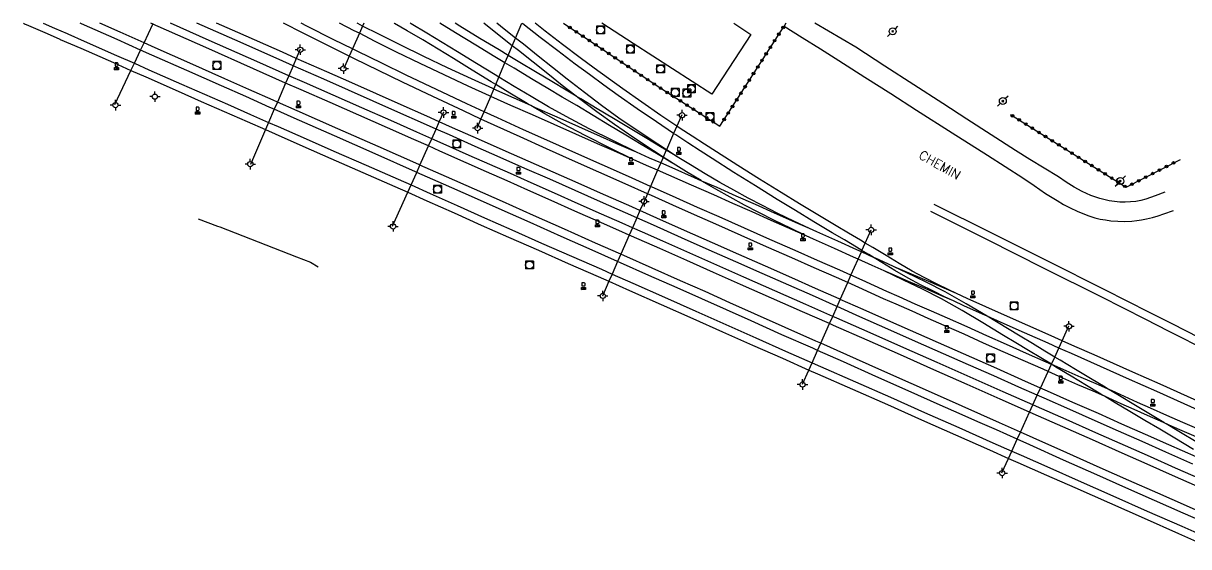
# Model space of a CAD drawing. Header units: millimetres. Extents: x 81015 to 82001, y 144000 to 145000.
# Drawn here: x 81544.8 to 81768.7, y 144899.4 to 145000 of the extents above; entities that cross this region are included whole.
import ezdxf
from ezdxf.enums import TextEntityAlignment as Align

# ---------------------------------------------------------------- set-up
doc = ezdxf.new("R2010")
doc.units = ezdxf.units.MM
doc.layers.get('0').update_dxf_attribs({"linetype": 'CONTINUOUS'})
for name, color, linetype in [('W0014', 7, 'CONTINUOUS'), ('W0071', 7, 'CONTINUOUS'), ('W0104', 1, 'CONTINUOUS'), ('W0323', 7, 'CONTINUOUS'), ('W0420', 7, 'CONTINUOUS'), ('W0438', 7, 'CONTINUOUS'), ('W0473', 7, 'CONTINUOUS'), ('W0610', 7, 'CONTINUOUS'), ('W0611', 7, 'CONTINUOUS'), ('W0700', 7, 'CONTINUOUS'), ('W0989', 7, 'CONTINUOUS')]:
    doc.layers.add(name, color=color, linetype=linetype)
doc.styles.get("Standard").update_dxf_attribs({"font": 'romans.shx', "width": 0.85})

# ---------------------------------------------------------------- blocks, each defined once
blk = doc.blocks.new('T610')
for p, q in [((-0.500001, 0), (-1.000002, 0)), ((0, 0.500001), (0, 1.000002)), ((0.500001, 0), (1.000002, 0)), ((0, -0.500001), (0, -1.000002))]:
    blk.add_line(p, q)
blk.add_ellipse((0, 0), major_axis=(-0.353554, 0.353554), ratio=1, start_param=3.926990817, end_param=10.2101761242)
blk = doc.blocks.new('T438')
for p, q in [((-0.4, 0.2), (0.4, 0.2)), ((-0.4, -0.2), (-0.4, 0.2)), ((0.15, 1.1), (-0.3, 1.1)), ((-0.3, 1.1), (-0.3, 0.5)), ((-0.3, 0.5), (0.15, 0.5)), ((0.3, 0.65), (0.3, 0.95)), ((0.4, 0.2), (0.4, -0.2))]:
    blk.add_line(p, q)
at = {"flags": 128}
for points in [[(-0.4, -0.2), (0.4, 0.2)], [(0.4, -0.2), (-0.4, -0.2)]]:
    blk.add_lwpolyline(points, dxfattribs=at)
for centre, major_axis, start_param, end_param in [((0.15, 0.95), (0.106, -0.106), 0.785398, 2.356194), ((0.15, 0.65), (0.106, 0.106), 3.926991, 5.497787)]:
    blk.add_ellipse(centre, major_axis=major_axis, ratio=1, start_param=start_param, end_param=end_param)
blk = doc.blocks.new('T420')
for p, q in [((0.75, 0.75), (-0.75, 0.75)), ((-0.75, 0.75), (-0.75, -0.75)), ((0.75, 0.75), (0.75, -0.75)), ((0.75, -0.75), (-0.75, -0.75))]:
    blk.add_line(p, q)
blk.add_ellipse((0, 0), major_axis=(-0.53, 0.53), ratio=1, start_param=3.926991, end_param=10.210176)
blk = doc.blocks.new('T473')
for p, q in [((-0.166667, 0.166667), (0.166667, -0.166667)), ((-0.166667, -0.166667), (0.166667, 0.166667)), ((0.500001, 0.500001), (1.000002, 1.000002)), ((-1.000002, -1.000002), (-0.500001, -0.500001))]:
    blk.add_line(p, q)
blk.add_ellipse((0, 0), major_axis=(0.471405, 0.471405), ratio=1, start_param=5.4977871438, end_param=11.780972451)
blk = doc.blocks.new('croix')
for p, q in [((-3, 0), (3, 0)), ((0, -3), (0, 3))]:
    blk.add_line(p, q)
blk = doc.blocks.new('T818')
at = {"color": 16, "linetype": 'Continuous', "xscale": 0.0001666666666666667, "yscale": 0.0001666666666666667}
blk.add_blockref('croix', (0, 0), dxfattribs=at)
blk = doc.blocks.new('t323o')
at = {"color": 0, "linetype": 'Continuous'}
for radius in [0.25, 0.15]:
    blk.add_circle((0, 0), radius, dxfattribs=at)

msp = doc.modelspace()

# ---------------------------------------------------------------- linework, layer by layer
at = {"layer": 'W0014'}
msp.add_lwpolyline([(81578.43, 144962.44), (81582.17, 144961.02), (81582.58, 144960.87), (81597.3, 144955.14), (81600.02, 144954.07), (81601.46, 144953.19)], dxfattribs=at)
at = {"layer": 'W0071'}
for points in [[(81691.31, 145000), (81690.99, 144999.48), (81694.49, 144997.27), (81698, 144995.06), (81701.51, 144992.84), (81706.49, 144989.67), (81711.48, 144986.48), (81716.46, 144983.29), (81723.26, 144978.96), (81730.07, 144974.64), (81736.88, 144970.32), (81739.04, 144968.81), (81741.21, 144967.31), (81743.43, 144965.91), (81744.69, 144965.2), (81745.97, 144964.52), (81747.27, 144963.9), (81748.4, 144963.41), (81749.55, 144962.97), (81750.71, 144962.61), (81751.72, 144962.38), (81752.74, 144962.2), (81753.77, 144962.06), (81755.1, 144961.94), (81756.45, 144961.89), (81757.78, 144961.95), (81758.74, 144962.07), (81759.69, 144962.24), (81760.64, 144962.44), (81761.75, 144962.7), (81762.86, 144963.01), (81763.94, 144963.37), (81765.78, 144964)], [(81704.78, 144995.39), (81696.88, 145000)], [(81764.13, 144967.53), (81762.3, 144966.85), (81761.4, 144966.51), (81760.49, 144966.2), (81759.56, 144965.95), (81758.56, 144965.77), (81757.54, 144965.67), (81756.53, 144965.62), (81755.5, 144965.64), (81754.46, 144965.73), (81753.44, 144965.88), (81751.68, 144966.31), (81749.95, 144966.93), (81748.28, 144967.67), (81746.71, 144968.52), (81745.2, 144969.49), (81743.69, 144970.47), (81740.95, 144972.15), (81738.21, 144973.85), (81735.48, 144975.55), (81730.79, 144978.53), (81726.13, 144981.55), (81721.47, 144984.56), (81715.9, 144988.17), (81710.34, 144991.77), (81704.78, 144995.39)]]:
    msp.add_lwpolyline(points, dxfattribs=at)
at = {"layer": 'W0104'}
for points in [[(81677.11, 144986.41), (81662.01, 144996.1), (81655.98, 145000)], [(81681.32, 145000), (81684.59, 144997.86), (81677.11, 144986.41)]]:
    msp.add_lwpolyline(points, dxfattribs=at)
at = {"layer": 'W0323'}
for points in [[(81648.63, 145000), (81666.6, 144987.95), (81678.66, 144980.23)], [(81678.66, 144980.23), (81690.99, 144999.48)], [(81734.48, 144982.47), (81756.7, 144968.51), (81767.14, 144973.84)]]:
    msp.add_lwpolyline(points, dxfattribs=at)
at = {"layer": 'W0611'}
for points in [[(81562.42, 144984.38), (81565.53, 144990.94), (81566.19, 144992.32), (81567.39, 144994.86), (81568.04, 144996.24), (81569.75, 144999.83), (81569.82, 145000)], [(81610.26, 145000), (81610.03, 144999.48), (81609.4, 144998.08), (81608.07, 144995.1), (81607.45, 144993.7), (81606.39, 144991.33)], [(81632.02, 144979.85), (81632.76, 144981.59), (81633.37, 144983), (81634.63, 144985.96), (81635.23, 144987.37), (81635.6, 144988.22), (81636.21, 144989.64), (81637.38, 144992.39), (81637.99, 144993.82), (81638.79, 144995.69), (81639.42, 144997.15), (81640.63, 145000)], [(81598.04, 144995), (81597.28, 144993.24), (81596.67, 144991.84), (81595.85, 144989.93), (81595.24, 144988.52), (81593.66, 144984.87), (81593.06, 144983.47), (81591.98, 144980.96), (81591.37, 144979.56), (81588.47, 144972.84)], [(81615.8, 144961), (81618.71, 144967.52), (81619.33, 144968.92), (81620.42, 144971.34), (81621.04, 144972.74), (81622.69, 144976.42), (81623.31, 144977.82), (81624.13, 144979.67), (81624.76, 144981.06), (81625.61, 144982.96)], [(81671.33, 144982.41), (81670.39, 144980.25), (81669.77, 144978.83), (81668.41, 144975.69), (81668.37, 144975.61), (81667.79, 144974.27), (81667.76, 144974.19), (81667.3, 144973.15), (81666.69, 144971.75), (81665.34, 144968.64), (81664.73, 144967.24), (81664.09, 144965.76), (81663.31, 144963.99), (81662.7, 144962.59), (81661.87, 144960.7), (81661.25, 144959.3), (81659.63, 144955.61), (81659.02, 144954.21), (81657.96, 144951.81), (81657.35, 144950.41), (81656.1, 144947.56)], [(81694.56, 144930.62), (81695.78, 144933.36), (81696.4, 144934.76), (81697.44, 144937.11), (81698.06, 144938.51), (81699.72, 144942.27), (81700.34, 144943.67), (81701.17, 144945.54), (81701.79, 144946.94), (81703.22, 144950.17), (81703.84, 144951.57), (81705.22, 144954.68), (81705.84, 144956.08), (81705.96, 144956.36), (81706.59, 144957.77), (81707.71, 144960.3)], [(81732.84, 144913.61), (81734.1, 144916.38), (81734.73, 144917.77), (81735.77, 144920.05), (81736.41, 144921.44), (81738.15, 144925.25), (81738.79, 144926.65), (81739.63, 144928.51), (81740.27, 144929.9), (81741.71, 144933.06), (81742.35, 144934.46), (81742.99, 144935.86), (81743.78, 144937.58), (81744.41, 144938.98), (81745.73, 144941.85)]]:
    msp.add_lwpolyline(points, dxfattribs=at)
at = {"layer": 'W0700'}
for points in [[(81544.85, 145000), (81545.1, 144999.89), (81545.82, 144999.58), (81549.4, 144998.02), (81551.85, 144996.96), (81551.94, 144996.91), (81555.91, 144995.19)], [(81548.68, 145000), (81550.83, 144999.07), (81553.26, 144998.01), (81553.37, 144997.96), (81556.52, 144996.59)], [(81562.85, 144996.87), (81556, 144999.9), (81555.89, 144999.95), (81555.78, 145000)], [(81563.47, 144998.27), (81559.56, 145000)], [(81773.59, 144904.9), (81768.3, 144907.25), (81762.77, 144909.7), (81757.24, 144912.14), (81751.72, 144914.58), (81745.29, 144917.46), (81738.85, 144920.35), (81736.41, 144921.44), (81732.41, 144923.23), (81728.82, 144924.83), (81725.22, 144926.43), (81721.63, 144928.02), (81715.43, 144930.78), (81709.23, 144933.54), (81703.03, 144936.3), (81698.06, 144938.51), (81697.12, 144938.92), (81691.21, 144941.55), (81685.31, 144944.18), (81680.57, 144946.3), (81675.84, 144948.42), (81671.1, 144950.53), (81665.65, 144952.95), (81660.2, 144955.36), (81659.63, 144955.61), (81654.75, 144957.77), (81648.8, 144960.42), (81642.86, 144963.08), (81636.91, 144965.73), (81631.54, 144968.1), (81626.17, 144970.47), (81621.04, 144972.74), (81620.81, 144972.84), (81613.03, 144976.29), (81605.25, 144979.74), (81597.47, 144983.19), (81593.66, 144984.87), (81592.83, 144985.24), (81588.19, 144987.3), (81583.55, 144989.35), (81576.86, 144992.32), (81570.17, 144995.3), (81568.04, 144996.24), (81563.47, 144998.27)], [(81570.73, 144999.4), (81569.75, 144999.83), (81569.37, 145000)], [(81770.42, 144910.96), (81765.6, 144913.11), (81760.77, 144915.24), (81755.95, 144917.38), (81750.25, 144919.91), (81744.54, 144922.43), (81738.84, 144924.95), (81738.15, 144925.25), (81732.49, 144927.77), (81726.14, 144930.59), (81719.79, 144933.41), (81713.37, 144936.25), (81706.94, 144939.09), (81700.51, 144941.92), (81699.72, 144942.27), (81694.55, 144944.55), (81688.59, 144947.17), (81682.63, 144949.8), (81677.46, 144952.11), (81672.29, 144954.42), (81667.11, 144956.73), (81663.18, 144958.45), (81661.25, 144959.3), (81659.26, 144960.17), (81655.33, 144961.89), (81650.8, 144963.91), (81646.28, 144965.93), (81641.76, 144967.95), (81637.81, 144969.7), (81633.86, 144971.45), (81629.91, 144973.2), (81624.88, 144975.45), (81622.69, 144976.42), (81619.84, 144977.69), (81614.81, 144979.93), (81609.29, 144982.36), (81603.77, 144984.77), (81598.25, 144987.2), (81595.24, 144988.52), (81589.07, 144991.25), (81579.9, 144995.33), (81570.73, 144999.4)], [(81771.04, 144912.36), (81766.22, 144914.5), (81761.4, 144916.64), (81756.57, 144918.78), (81750.87, 144921.31), (81745.16, 144923.83), (81739.46, 144926.35), (81738.79, 144926.65), (81733.11, 144929.17), (81726.76, 144931.99), (81720.41, 144934.81), (81713.99, 144937.65), (81707.56, 144940.49), (81701.13, 144943.32), (81700.34, 144943.67), (81695.17, 144945.95), (81689.21, 144948.57), (81683.26, 144951.2), (81678.08, 144953.51), (81672.91, 144955.82), (81667.73, 144958.13), (81663.8, 144959.85), (81661.87, 144960.7), (81659.87, 144961.57), (81655.95, 144963.29), (81651.43, 144965.3), (81646.9, 144967.32), (81642.38, 144969.34), (81638.43, 144971.1), (81634.48, 144972.85), (81630.53, 144974.6), (81625.5, 144976.84), (81623.31, 144977.82), (81620.47, 144979.09), (81615.43, 144981.33), (81609.9, 144983.76), (81604.38, 144986.18), (81598.86, 144988.6), (81595.85, 144989.93), (81589.69, 144992.65), (81580.52, 144996.72), (81573.14, 145000)], [(81769.5, 144915.28), (81764.32, 144917.6), (81759.8, 144919.59), (81755.27, 144921.58), (81750.75, 144923.58), (81745.86, 144925.74), (81740.97, 144927.92), (81739.63, 144928.51), (81736.08, 144930.08), (81731.26, 144932.22), (81726.44, 144934.35), (81721.62, 144936.49), (81716.26, 144938.86), (81710.9, 144941.22), (81705.55, 144943.6), (81701.17, 144945.54), (81700.99, 144945.62), (81696.43, 144947.65), (81691.88, 144949.68), (81686.79, 144951.92), (81681.71, 144954.16), (81676.62, 144956.41), (81671.26, 144958.79), (81665.9, 144961.17), (81662.7, 144962.59), (81660.54, 144963.55), (81655.7, 144965.71), (81650.85, 144967.86), (81646.01, 144970.01), (81641.22, 144972.12), (81636.43, 144974.22), (81631.64, 144976.33), (81626.7, 144978.53), (81624.13, 144979.67), (81621.75, 144980.72), (81616.81, 144982.92), (81612.06, 144985.03), (81607.31, 144987.13), (81602.56, 144989.24), (81596.67, 144991.84), (81594, 144993.02), (81585.45, 144996.8), (81578.18, 145000)], [(81770.13, 144916.68), (81764.94, 144918.99), (81760.41, 144920.99), (81755.89, 144922.98), (81751.37, 144924.98), (81746.48, 144927.14), (81741.59, 144929.32), (81740.27, 144929.9), (81736.7, 144931.48), (81731.88, 144933.62), (81727.06, 144935.75), (81722.24, 144937.89), (81716.88, 144940.26), (81711.52, 144942.62), (81706.17, 144944.99), (81701.79, 144946.94), (81701.61, 144947.02), (81697.05, 144949.05), (81692.49, 144951.08), (81687.41, 144953.33), (81682.32, 144955.56), (81677.24, 144957.8), (81671.88, 144960.18), (81666.52, 144962.57), (81663.31, 144963.99), (81661.16, 144964.95), (81656.32, 144967.1), (81651.47, 144969.26), (81646.62, 144971.4), (81641.84, 144973.52), (81637.05, 144975.62), (81632.26, 144977.73), (81627.32, 144979.93), (81624.76, 144981.06), (81622.37, 144982.12), (81617.43, 144984.32), (81612.68, 144986.42), (81607.93, 144988.53), (81603.18, 144990.64), (81597.28, 144993.24), (81594.62, 144994.42), (81586.07, 144998.2), (81581.97, 145000)], [(81770.13, 144920.5), (81767.01, 144921.87), (81764.37, 144923.04), (81763.9, 144923.25), (81760.79, 144924.62), (81758.28, 144925.75), (81755.77, 144926.88), (81753.26, 144928), (81752.52, 144928.33), (81750.36, 144929.28), (81747.46, 144930.54), (81744.56, 144931.81), (81741.71, 144933.06), (81740.74, 144933.49), (81736.92, 144935.16), (81733.11, 144936.85), (81729.33, 144938.54), (81725.56, 144940.23), (81721.78, 144941.92), (81718.69, 144943.28), (81715.6, 144944.64), (81712.51, 144946), (81710.12, 144947.07), (81707.74, 144948.15), (81705.35, 144949.23), (81703.22, 144950.17), (81701.07, 144951.13), (81696.78, 144953.02), (81692.49, 144954.91), (81687.62, 144957.06), (81682.76, 144959.22), (81677.9, 144961.37), (81673.76, 144963.21), (81669.63, 144965.05), (81665.5, 144966.9), (81664.73, 144967.24), (81660.46, 144969.15), (81655.42, 144971.4), (81650.38, 144973.65), (81645.34, 144975.9), (81640.3, 144978.15), (81635.27, 144980.43), (81632.76, 144981.59), (81629.4, 144983.15), (81623.54, 144985.9), (81617.7, 144988.68), (81613.07, 144990.93), (81608.46, 144993.2), (81607.45, 144993.7), (81603.85, 144995.48), (81598.63, 144998.1), (81594.85, 145000)], [(81770.75, 144921.9), (81767.63, 144923.27), (81764.52, 144924.64), (81761.41, 144926.02), (81758.9, 144927.14), (81756.4, 144928.28), (81753.88, 144929.4), (81753.23, 144929.69), (81750.97, 144930.68), (81748.07, 144931.95), (81745.17, 144933.21), (81742.41, 144934.42), (81742.35, 144934.45), (81741.36, 144934.89), (81737.54, 144936.56), (81733.73, 144938.25), (81729.96, 144939.93), (81726.19, 144941.63), (81722.4, 144943.32), (81719.31, 144944.68), (81716.21, 144946.04), (81713.13, 144947.4), (81710.75, 144948.47), (81708.37, 144949.55), (81705.97, 144950.62), (81703.84, 144951.57), (81701.68, 144952.53), (81697.39, 144954.42), (81693.1, 144956.31), (81688.24, 144958.46), (81683.38, 144960.62), (81678.52, 144962.77), (81674.39, 144964.61), (81670.25, 144966.45), (81666.12, 144968.3), (81665.34, 144968.64), (81661.08, 144970.54), (81656.04, 144972.8), (81651.01, 144975.05), (81645.97, 144977.3), (81640.93, 144979.55), (81635.91, 144981.82), (81633.37, 144983), (81630.04, 144984.53), (81624.2, 144987.28), (81618.37, 144990.06), (81613.75, 144992.31), (81609.14, 144994.57), (81608.07, 144995.1), (81604.53, 144996.85), (81599.31, 144999.46), (81598.25, 145000)], [(81723.52, 144946.64), (81721.56, 144947.51), (81718.22, 144948.96), (81714.88, 144950.38), (81711.54, 144951.82), (81710.24, 144952.41), (81707.93, 144953.44), (81705.22, 144954.68), (81704.32, 144955.08), (81700.71, 144956.72), (81696.66, 144958.52), (81695.24, 144959.15), (81692.6, 144960.32), (81688.54, 144962.12), (81684.86, 144963.75), (81681.18, 144965.38), (81677.49, 144967.01), (81673.18, 144968.9), (81668.86, 144970.8), (81666.69, 144971.75), (81664.55, 144972.69), (81662, 144973.82), (81661.41, 144974.08), (81658.28, 144975.46), (81655.14, 144976.85), (81650.97, 144978.69), (81646.8, 144980.53), (81642.64, 144982.39), (81638.52, 144984.22), (81634.63, 144985.96), (81634.4, 144986.06), (81630.3, 144987.93), (81625.7, 144990.08), (81621.11, 144992.26), (81616.55, 144994.48), (81612.47, 144996.52), (81609.4, 144998.08), (81608.41, 144998.58), (81605.62, 145000)], [(81724.14, 144948.04), (81722.17, 144948.91), (81718.83, 144950.36), (81715.48, 144951.79), (81712.16, 144953.22), (81710.9, 144953.79), (81708.56, 144954.84), (81708.33, 144954.94), (81705.84, 144956.08), (81704.96, 144956.48), (81701.34, 144958.11), (81697.28, 144959.92), (81695.87, 144960.55), (81693.22, 144961.72), (81689.16, 144963.52), (81685.48, 144965.15), (81681.79, 144966.78), (81678.11, 144968.41), (81675.22, 144969.68), (81673.79, 144970.31), (81669.48, 144972.2), (81667.3, 144973.15), (81665.17, 144974.09), (81662.65, 144975.2), (81662.03, 144975.48), (81658.89, 144976.86), (81655.76, 144978.25), (81651.59, 144980.09), (81647.42, 144981.93), (81643.26, 144983.78), (81642.32, 144984.2), (81639.14, 144985.62), (81635.23, 144987.37), (81635.03, 144987.46), (81630.94, 144989.32), (81626.35, 144991.46), (81621.77, 144993.64), (81617.22, 144995.86), (81613.16, 144997.88), (81610.03, 144999.48), (81609.1, 144999.95), (81609, 145000)], [(81662, 144973.82), (81657.44, 144976.08), (81652.88, 144978.35), (81648.38, 144980.72), (81645.01, 144982.62), (81642.32, 144984.2), (81641.66, 144984.59), (81638.33, 144986.57), (81635.6, 144988.22), (81634.7, 144988.77), (81631.09, 144990.99), (81627.47, 144993.21), (81624.52, 144995.01), (81621.57, 144996.8), (81618.6, 144998.57), (81616.13, 144999.98), (81616.1, 145000)], [(81662.65, 144975.2), (81658.12, 144977.45), (81653.58, 144979.71), (81649.11, 144982.06), (81645.77, 144983.95), (81642.44, 144985.9), (81639.12, 144987.88), (81636.21, 144989.64), (81635.5, 144990.07), (81631.89, 144992.3), (81628.27, 144994.51), (81625.32, 144996.31), (81622.36, 144998.12), (81619.37, 144999.89), (81619.17, 145000)], [(81695.24, 144959.15), (81692.2, 144960.62), (81689.15, 144962.09), (81686.12, 144963.61), (81683.36, 144965.07), (81680.62, 144966.57), (81677.9, 144968.1), (81675.22, 144969.68), (81675.06, 144969.77), (81672.24, 144971.48), (81669.7, 144973.02), (81669.43, 144973.19), (81667.76, 144974.19), (81666.49, 144974.95), (81663.55, 144976.71), (81660.61, 144978.47), (81657.46, 144980.37), (81654.3, 144982.27), (81651.15, 144984.17), (81648.36, 144985.83), (81645.58, 144987.48), (81642.79, 144989.14), (81639.12, 144991.35), (81637.38, 144992.39), (81635.44, 144993.57), (81631.77, 144995.79), (81627.88, 144998.15), (81624.85, 145000)], [(81695.87, 144960.55), (81692.86, 144962), (81689.82, 144963.46), (81686.82, 144964.97), (81684.09, 144966.42), (81681.37, 144967.91), (81678.67, 144969.43), (81675.85, 144971.09), (81673.03, 144972.79), (81670.48, 144974.34), (81670.21, 144974.5), (81668.37, 144975.61), (81667.27, 144976.27), (81664.34, 144978.02), (81661.4, 144979.78), (81658.25, 144981.68), (81655.09, 144983.58), (81651.93, 144985.48), (81651.05, 144986), (81649.15, 144987.14), (81646.36, 144988.8), (81643.58, 144990.45), (81639.9, 144992.66), (81637.99, 144993.82), (81636.23, 144994.88), (81632.57, 144997.09), (81628.68, 144999.46), (81627.79, 145000)], [(81669.7, 144973.02), (81667.79, 144974.27), (81665.91, 144975.5), (81662.13, 144977.97), (81658.4, 144980.52), (81655.02, 144982.98), (81651.7, 144985.5), (81651.05, 144986), (81648.39, 144988.06), (81645.58, 144990.28), (81642.77, 144992.52), (81639.97, 144994.76), (81638.79, 144995.69), (81636.28, 144997.68), (81633.34, 145000)], [(81670.48, 144974.34), (81668.41, 144975.69), (81666.76, 144976.77), (81662.98, 144979.24), (81659.28, 144981.77), (81655.94, 144984.21), (81652.63, 144986.72), (81649.34, 144989.27), (81646.53, 144991.48), (81643.73, 144993.71), (81640.93, 144995.96), (81639.42, 144997.15), (81637.23, 144998.88), (81635.81, 145000)], [(81773.11, 144924.52), (81767.87, 144926.87), (81762.62, 144929.21), (81757.38, 144931.55), (81753.65, 144933.2), (81749.92, 144934.86), (81746.19, 144936.51), (81743.78, 144937.58), (81741.7, 144938.51), (81737.2, 144940.51), (81732.71, 144942.52), (81730, 144943.71), (81729.11, 144944.11), (81725.51, 144945.7), (81723.52, 144946.64), (81721.95, 144947.37), (81719.56, 144948.55), (81717.19, 144949.75), (81714.85, 144951.01), (81712.3, 144952.5), (81709.79, 144954.05), (81708.33, 144954.94), (81707.27, 144955.59), (81705.96, 144956.36), (81704.92, 144956.98), (81702.58, 144958.36), (81700.23, 144959.74), (81696.7, 144961.86), (81693.17, 144964.01), (81689.66, 144966.16), (81685.48, 144968.74), (81681.32, 144971.35), (81677.18, 144973.99), (81674.85, 144975.49), (81672.53, 144977), (81670.21, 144978.53), (81669.77, 144978.83), (81666.49, 144981.03), (81662.79, 144983.56), (81659.12, 144986.14), (81656.35, 144988.12), (81653.61, 144990.13), (81650.88, 144992.15), (81647.51, 144994.71), (81644.16, 144997.3), (81640.81, 144999.9), (81640.68, 145000)], [(81773.73, 144925.92), (81768.49, 144928.26), (81763.25, 144930.61), (81758, 144932.95), (81754.27, 144934.6), (81750.54, 144936.26), (81746.82, 144937.91), (81744.41, 144938.98), (81742.32, 144939.91), (81737.82, 144941.9), (81733.33, 144943.91), (81729.73, 144945.51), (81726.15, 144947.1), (81724.14, 144948.04), (81722.62, 144948.75), (81720.25, 144949.92), (81717.9, 144951.11), (81715.59, 144952.35), (81713.09, 144953.81), (81710.59, 144955.35), (81708.06, 144956.9), (81706.59, 144957.77), (81705.7, 144958.3), (81703.35, 144959.68), (81701.01, 144961.06), (81697.49, 144963.17), (81693.97, 144965.31), (81690.46, 144967.46), (81686.29, 144970.04), (81682.14, 144972.64), (81678.01, 144975.27), (81675.68, 144976.77), (81673.37, 144978.28), (81671.06, 144979.8), (81670.39, 144980.25), (81667.35, 144982.3), (81663.66, 144984.82), (81660, 144987.39), (81657.25, 144989.36), (81654.52, 144991.36), (81651.8, 144993.38), (81648.44, 144995.92), (81645.1, 144998.51), (81643.17, 145000)], [(81556.52, 144996.59), (81562.76, 144993.84), (81566.19, 144992.32), (81568.99, 144991.08), (81575.22, 144988.33), (81579.64, 144986.39), (81584.07, 144984.44), (81588.49, 144982.5), (81591.98, 144980.96), (81593.83, 144980.15), (81599.18, 144977.8), (81604.52, 144975.44), (81610.68, 144972.74), (81616.83, 144970.02), (81619.33, 144968.92), (81622.98, 144967.3), (81628.22, 144964.97), (81633.46, 144962.63), (81638.69, 144960.3), (81644.42, 144957.77), (81650.15, 144955.25), (81655.89, 144952.73), (81657.96, 144951.81), (81661.95, 144950.04), (81668.01, 144947.35), (81674.07, 144944.65), (81679.81, 144942.1), (81685.55, 144939.55), (81691.29, 144937.01), (81696.4, 144934.76), (81698.01, 144934.05), (81704.74, 144931.08), (81711.46, 144928.11), (81718, 144925.21), (81724.54, 144922.3), (81731.07, 144919.39), (81734.73, 144917.77), (81736.54, 144916.97), (81742.02, 144914.56), (81747.49, 144912.14), (81754.13, 144909.2), (81760.77, 144906.26), (81767.4, 144903.32), (81773.16, 144900.8)], [(81772.97, 144903.51), (81767.68, 144905.85), (81762.15, 144908.3), (81756.62, 144910.74), (81751.1, 144913.18), (81744.66, 144916.06), (81738.23, 144918.95), (81735.77, 144920.05), (81731.79, 144921.83), (81728.19, 144923.43), (81724.6, 144925.03), (81721.01, 144926.62), (81714.81, 144929.38), (81708.61, 144932.14), (81702.41, 144934.9), (81697.44, 144937.11), (81696.5, 144937.53), (81690.59, 144940.15), (81684.68, 144942.79), (81679.95, 144944.9), (81675.22, 144947.02), (81670.48, 144949.13), (81665.03, 144951.55), (81659.58, 144953.96), (81659.02, 144954.21), (81654.12, 144956.38), (81648.18, 144959.03), (81642.24, 144961.68), (81636.29, 144964.33), (81630.92, 144966.7), (81625.56, 144969.07), (81620.42, 144971.34), (81620.19, 144971.44), (81612.41, 144974.89), (81604.63, 144978.34), (81596.85, 144981.79), (81593.06, 144983.47), (81592.21, 144983.84), (81587.57, 144985.9), (81582.93, 144987.95), (81576.24, 144990.92), (81569.55, 144993.9), (81567.39, 144994.86), (81562.85, 144996.87)], [(81555.91, 144995.19), (81562.14, 144992.44), (81565.53, 144990.94), (81568.37, 144989.68), (81574.61, 144986.93), (81579.03, 144984.99), (81583.45, 144983.04), (81587.87, 144981.1), (81591.37, 144979.56), (81593.22, 144978.75), (81598.56, 144976.4), (81603.91, 144974.04), (81610.06, 144971.34), (81616.21, 144968.62), (81618.71, 144967.52), (81622.36, 144965.9), (81627.6, 144963.57), (81632.83, 144961.23), (81638.07, 144958.9), (81643.8, 144956.37), (81649.54, 144953.85), (81655.27, 144951.33), (81657.35, 144950.41), (81661.33, 144948.64), (81667.39, 144945.95), (81673.45, 144943.25), (81679.19, 144940.7), (81684.93, 144938.16), (81690.67, 144935.61), (81695.78, 144933.36), (81697.4, 144932.64), (81704.12, 144929.68), (81710.84, 144926.71), (81717.38, 144923.81), (81723.92, 144920.9), (81730.45, 144917.99), (81734.1, 144916.38), (81735.93, 144915.57), (81741.4, 144913.16), (81746.88, 144910.75), (81753.51, 144907.8), (81760.15, 144904.86), (81766.79, 144901.92), (81772.55, 144899.4)], [(81773.41, 144938.2), (81765.52, 144942.21), (81761.21, 144944.4), (81756.9, 144946.59), (81752.59, 144948.78), (81741.68, 144954.27), (81730.76, 144959.73), (81719.84, 144965.19)], [(81772.71, 144936.83), (81764.82, 144940.85), (81760.51, 144943.04), (81756.21, 144945.23), (81751.9, 144947.42), (81740.99, 144952.9), (81730.08, 144958.36), (81719.16, 144963.82)], [(81770.45, 144919.36), (81766.84, 144921.56), (81764.37, 144923.04), (81763.96, 144923.29), (81761.07, 144924.99), (81758.19, 144926.71), (81755.42, 144928.37), (81753.23, 144929.69), (81752.65, 144930.04), (81749.87, 144931.71), (81746.95, 144933.47), (81744.02, 144935.24), (81742.99, 144935.86), (81741.1, 144937.01), (81738.71, 144938.45), (81736.32, 144939.89), (81733.93, 144941.33), (81730, 144943.71), (81729.98, 144943.72), (81726, 144946.11), (81721.93, 144948.4), (81718.26, 144950.27), (81714.57, 144952.03), (81710.9, 144953.79)], [(81769.65, 144918.06), (81766.05, 144920.25), (81763.18, 144921.97), (81760.29, 144923.68), (81757.41, 144925.39), (81754.63, 144927.06), (81752.52, 144928.33), (81751.86, 144928.73), (81749.08, 144930.4), (81746.16, 144932.16), (81743.23, 144933.93), (81742.41, 144934.42), (81742.35, 144934.46), (81740.3, 144935.7), (81737.92, 144937.14), (81735.53, 144938.58), (81733.14, 144940.02), (81729.19, 144942.41), (81725.23, 144944.79), (81721.21, 144947.05), (81717.58, 144948.9), (81713.91, 144950.65), (81710.24, 144952.41)]]:
    msp.add_lwpolyline(points, dxfattribs=at)

# ---------------------------------------------------------------- block references
at = {"layer": 'W0323'}
for p, rotation in [((81649.84, 144999.19), 326.1662652261035), ((81651.08, 144998.36), 326.1662652261035), ((81689.99, 144997.92), 57.364034177444), ((81690.8, 144999.18), 57.364034177444), ((81652.33, 144997.52), 326.1662652261035), ((81653.58, 144996.69), 326.1662652261035), ((81654.82, 144995.85), 326.1662652261035), ((81689.18, 144996.66), 57.364034177444), ((81656.07, 144995.02), 326.1662652261035), ((81657.31, 144994.18), 326.1662652261035), ((81658.56, 144993.35), 326.1662652261035), ((81687.56, 144994.13), 57.364034177444), ((81688.37, 144995.39), 57.364034177444), ((81659.81, 144992.51), 326.1662652261035), ((81661.05, 144991.68), 326.1662652261035), ((81685.94, 144991.6), 57.364034177444), ((81686.75, 144992.87), 57.364034177444), ((81662.3, 144990.84), 326.1662652261035), ((81663.54, 144990), 326.1662652261035), ((81664.79, 144989.17), 326.1662652261035), ((81684.32, 144989.08), 57.364034177444), ((81685.13, 144990.34), 57.364034177444), ((81666.04, 144988.33), 326.1662652261035), ((81667.29, 144987.51), 327.3688917967561), ((81668.56, 144986.7), 327.3688917967561), ((81683.51, 144987.81), 57.364034177444), ((81669.82, 144985.9), 327.3688917967561), ((81671.08, 144985.09), 327.3688917967561), ((81681.9, 144985.29), 57.364034177444), ((81682.71, 144986.55), 57.364034177444), ((81672.34, 144984.28), 327.3688917967561), ((81673.61, 144983.47), 327.3688917967561), ((81674.87, 144982.66), 327.3688917967561), ((81680.28, 144982.76), 57.364034177444), ((81681.09, 144984.02), 57.364034177444), ((81734.88, 144982.22), 327.8534608402344), ((81676.13, 144981.85), 327.3688917967561), ((81677.4, 144981.04), 327.3688917967561), ((81679.47, 144981.5), 57.364034177444), ((81736.15, 144981.43), 327.8534608402344), ((81737.42, 144980.63), 327.8534608402344), ((81738.69, 144979.83), 327.8534608402344), ((81739.96, 144979.03), 327.8534608402344), ((81741.23, 144978.23), 327.8534608402344), ((81742.5, 144977.43), 327.8534608402344), ((81743.77, 144976.64), 327.8534608402344), ((81745.04, 144975.84), 327.8534608402344), ((81746.31, 144975.04), 327.8534608402344), ((81747.58, 144974.24), 327.8534608402344), ((81748.85, 144973.44), 327.8534608402344), ((81765.8, 144973.16), 27.06792051177841), ((81750.12, 144972.65), 327.8534608402344), ((81751.39, 144971.85), 327.8534608402344), ((81752.66, 144971.05), 327.8534608402344), ((81761.8, 144971.11), 27.06792051177841), ((81763.13, 144971.79), 27.06792051177841), ((81764.47, 144972.47), 27.06792051177841), ((81753.93, 144970.25), 327.8534608402344), ((81755.2, 144969.45), 327.8534608402344), ((81757.79, 144969.06), 27.06792051177841), ((81759.13, 144969.74), 27.06792051177841), ((81760.46, 144970.43), 27.06792051177841), ((81756.47, 144968.66), 327.8534608402344)]:
    msp.add_blockref('t323o', p, dxfattribs=dict(at, rotation=rotation))
at = {"layer": 'W0420'}
for p in [(81655.73, 144998.73), (81661.46, 144995.04), (81582.02, 144991.88), (81667.26, 144991.23), (81670.07, 144986.69), (81672.31, 144986.56), (81673.17, 144987.41), (81676.74, 144982.06), (81628.09, 144976.8), (81624.42, 144968.08), (81642.1, 144953.53), (81735.18, 144945.66), (81730.64, 144935.64)]:
    msp.add_blockref('T420', p, dxfattribs=at)
at = {"layer": 'W0438'}
for p in [(81562.76, 144991.28), (81597.72, 144983.92), (81578.33, 144982.75), (81578.34, 144982.77), (81627.54, 144981.94), (81670.79, 144975.01), (81661.59, 144973.04), (81639.97, 144971.19), (81667.88, 144962.84), (81655.16, 144961.05), (81694.62, 144958.42), (81684.5, 144956.67), (81711.42, 144955.7), (81652.46, 144949.01), (81727.27, 144947.43), (81722.26, 144940.77), (81744.16, 144931.05), (81761.84, 144926.6)]:
    msp.add_blockref('T438', p, dxfattribs=at)
at = {"layer": 'W0473'}
for p in [(81711.87, 144998.45), (81733.02, 144985.08), (81755.57, 144969.67), (81755.59, 144969.67)]:
    msp.add_blockref('T473', p, dxfattribs=at)
at = {"layer": 'W0610'}
for p in [(81598.06, 144994.91), (81606.33, 144991.3), (81562.55, 144984.27), (81570.12, 144985.91), (81625.57, 144982.86), (81671.39, 144982.34), (81632.12, 144979.85), (81588.45, 144972.93), (81664.09, 144965.77), (81615.88, 144960.95), (81707.73, 144960.3), (81656.16, 144947.6), (81745.73, 144941.76), (81694.54, 144930.57), (81732.89, 144913.54)]:
    msp.add_blockref('T610', p, dxfattribs=at)
at = {"layer": 'W0611'}
for p, rotation in [((81569.75, 144999.83), 334.6235574124834), ((81610.03, 144999.48), 155.961554018534), ((81568.04, 144996.24), 334.6524542353145), ((81609.4, 144998.08), 155.9875906996501), ((81639.42, 144997.15), 336.8519032141054), ((81567.39, 144994.86), 334.6573856318952), ((81598.04, 144995), 156.6319097648141), ((81607.45, 144993.7), 155.9815118312888), ((81608.07, 144995.1), 155.9463090363065), ((81637.99, 144993.82), 336.8382599112384), ((81638.79, 144995.69), 336.8630944790605), ((81566.19, 144992.32), 334.6499373106053), ((81596.67, 144991.84), 156.6243419152137), ((81597.28, 144993.24), 156.6686561825487), ((81637.38, 144992.39), 336.8695729134883), ((81565.53, 144990.94), 334.6573856318952), ((81595.85, 144989.93), 156.6194241790113), ((81606.39, 144991.33), 155.9815118312888), ((81636.21, 144989.64), 336.8391512509251), ((81595.24, 144988.52), 156.6444363317519), ((81635.23, 144987.37), 336.841719402053), ((81635.6, 144988.22), 336.8695729134883), ((81593.66, 144984.87), 156.6342866706452), ((81634.63, 144985.96), 336.8358215337047), ((81562.42, 144984.38), 334.6489452256283), ((81593.06, 144983.47), 156.6330299158379), ((81625.61, 144982.96), 335.9565490837341), ((81633.37, 144983), 336.8528423651163), ((81591.98, 144980.96), 156.6342866706452), ((81624.76, 144981.06), 335.9565490837341), ((81632.76, 144981.59), 336.850540591366), ((81670.39, 144980.25), 156.5014394912885), ((81671.33, 144982.41), 156.4917406226671), ((81591.37, 144979.56), 156.640024029548), ((81624.13, 144979.67), 335.9310485724679), ((81632.02, 144979.85), 336.8489252516273), ((81669.77, 144978.83), 156.4974233400565), ((81622.69, 144976.42), 335.9310485724679), ((81623.31, 144977.82), 335.9482025925684), ((81667.76, 144974.19), 156.4691463568927), ((81667.79, 144974.27), 156.3706277083044), ((81668.37, 144975.61), 156.5171352660012), ((81668.41, 144975.69), 156.0979528962592), ((81588.47, 144972.84), 156.640024029548), ((81620.42, 144971.34), 335.9652490371894), ((81621.04, 144972.74), 335.9424191298887), ((81666.69, 144971.75), 156.4906477923999), ((81667.3, 144973.15), 156.5014394912885), ((81618.71, 144967.52), 335.9652490371894), ((81619.33, 144968.92), 335.9345592897013), ((81664.73, 144967.24), 156.4943770756867), ((81665.34, 144968.64), 156.5014394912885), ((81664.09, 144965.76), 156.3006865712035), ((81662.7, 144962.59), 156.2930367593331), ((81663.31, 144963.99), 156.2998669485031), ((81615.8, 144961), 335.9421271393016), ((81661.87, 144960.7), 156.284799551194), ((81707.71, 144960.3), 336.1216142654058), ((81661.25, 144959.3), 156.3119700437123), ((81659.63, 144955.61), 156.2998669485031), ((81705.84, 144956.08), 336.1301929830034), ((81705.96, 144956.36), 336.1130150572408), ((81706.59, 144957.77), 336.1216142654058), ((81659.02, 144954.21), 156.2993068729911), ((81705.22, 144954.68), 336.0983386882617), ((81657.96, 144951.81), 156.284799551194), ((81703.84, 144951.57), 336.1214315578455), ((81657.35, 144950.41), 156.2977632502387), ((81703.22, 144950.17), 336.0983386882617), ((81656.1, 144947.56), 156.2977632502387), ((81701.79, 144946.94), 336.1050254434592), ((81701.17, 144945.54), 336.1477243710555), ((81699.72, 144942.27), 336.132578426571), ((81700.34, 144943.67), 336.0999830563044), ((81745.73, 144941.85), 335.4525989437504), ((81698.06, 144938.51), 336.1138637082452), ((81744.41, 144938.98), 335.4525989437504), ((81697.44, 144937.11), 336.0983386882617), ((81742.99, 144935.86), 335.4634674822672), ((81743.78, 144937.58), 335.4785639078802), ((81695.78, 144933.36), 336.132578426571), ((81696.4, 144934.76), 336.1167016518453), ((81742.35, 144934.46), 335.4670379636558), ((81741.71, 144933.06), 335.4633786898079), ((81694.56, 144930.62), 336.1035108490107), ((81740.27, 144929.9), 335.4495475567387), ((81738.79, 144926.65), 335.4517485851987), ((81739.63, 144928.51), 335.4940974656001), ((81738.15, 144925.25), 335.4785639078802), ((81735.77, 144920.05), 335.4785639078802), ((81736.41, 144921.44), 335.4530787645396), ((81734.73, 144917.77), 335.4423485373535), ((81734.1, 144916.38), 335.4940974656001), ((81732.84, 144913.61), 335.4578001328034)]:
    msp.add_blockref('T818', p, dxfattribs=dict(at, rotation=rotation))

# ---------------------------------------------------------------- texts
at = {"layer": 'W0989'}
msp.add_text('CHEMIN', height=1.75, rotation=330.6287, dxfattribs=at).set_placement((81720.91, 144972.77), align=Align.MIDDLE_CENTER)

doc.saveas('drawing.dxf')
